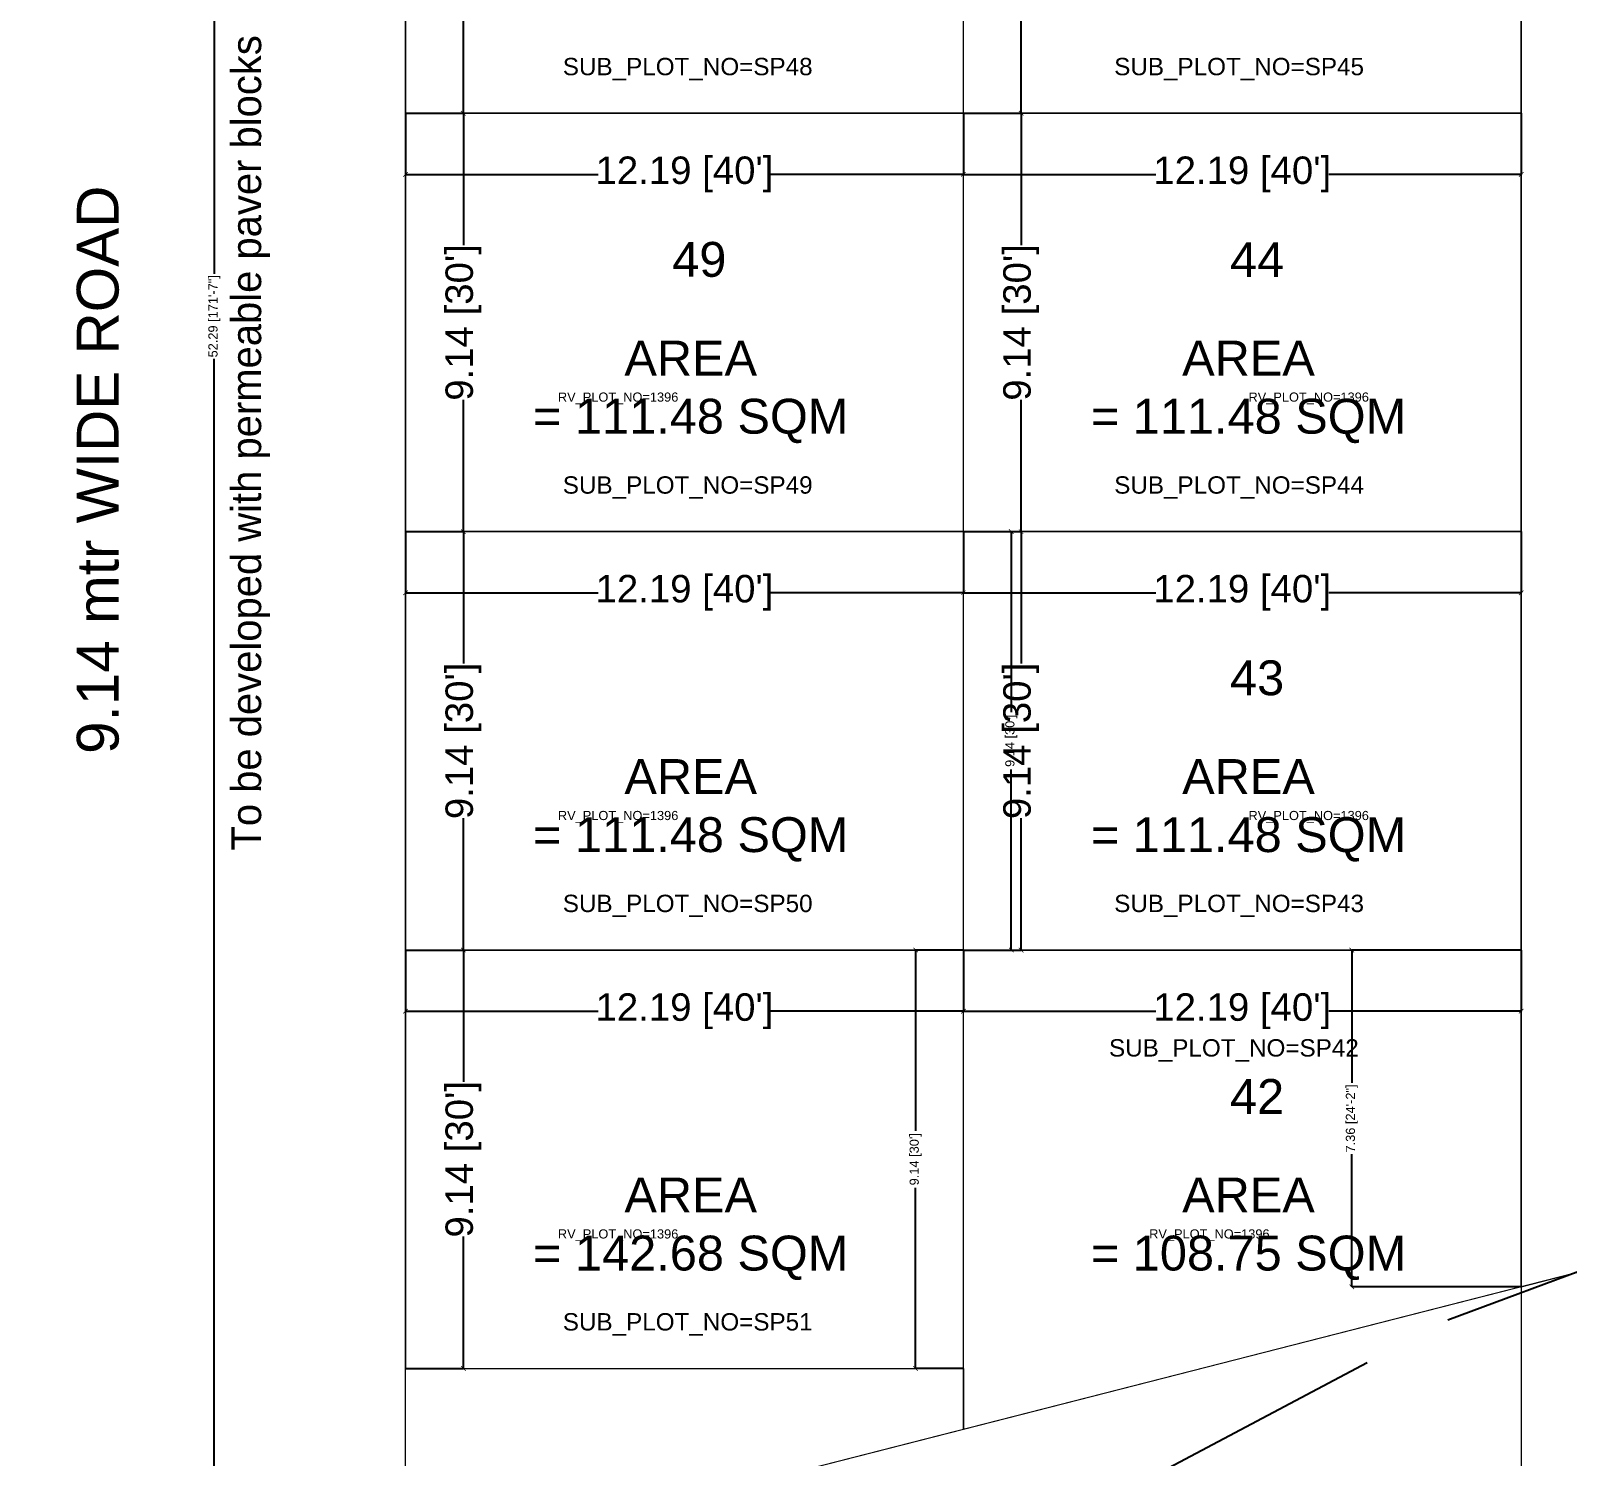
# Model space of a CAD drawing. Header units: metres. Extents: x 205125 to 205418, y -20654 to -20451.
# Drawn here: x 205254.09 to 205287.68, y -20610.32 to -20579.17 of the extents above; entities that cross this region are included whole.
import ezdxf

# ---------------------------------------------------------------- set-up
doc = ezdxf.new("R2010")
doc.units = ezdxf.units.M
doc.header["$MEASUREMENT"] = 0
doc.header["$PDMODE"] = 2
doc.linetypes.add('BORDER2', pattern=[0.875, 0.25, -0.125, 0.25, -0.125, 0, -0.125])
doc.layers.get('0').update_dxf_attribs({"lineweight": 5})
doc.layers.get('Defpoints').update_dxf_attribs({"lineweight": 5})
for name, color, linetype, lineweight in [('A-0-g', 7, 'Continuous', 5), ('INTERNAL_ROADS_RESIDENTIAL', 7, 'Continuous', 5), ('LAND_BOUNDARY', 7, 'Continuous', 5), ('Layer1', 7, 'Continuous', 5), ('SUB_PLOT_42', 7, 'Continuous', 5), ('SUB_PLOT_42_RV_PLOT_1', 7, 'Continuous', 5), ('SUB_PLOT_43', 7, 'Continuous', 5), ('SUB_PLOT_43_RV_PLOT_1', 7, 'Continuous', 5), ('SUB_PLOT_44', 7, 'Continuous', 5), ('SUB_PLOT_44_RV_PLOT_1', 7, 'Continuous', 5), ('SUB_PLOT_45', 7, 'Continuous', 5), ('SUB_PLOT_45_RV_PLOT_1', 7, 'Continuous', 5), ('SUB_PLOT_48', 7, 'Continuous', 5), ('SUB_PLOT_48_RV_PLOT_1', 7, 'Continuous', 5), ('SUB_PLOT_49', 7, 'Continuous', 5), ('SUB_PLOT_49_RV_PLOT_1', 7, 'Continuous', 5), ('SUB_PLOT_50', 7, 'Continuous', 5), ('SUB_PLOT_50_RV_PLOT_1', 7, 'Continuous', 5), ('SUB_PLOT_51', 7, 'Continuous', 5), ('SUB_PLOT_51_RV_PLOT_1', 7, 'Continuous', 5), ('SUB_PLOT_56_RV_PLOT_1', 7, 'Continuous', 5), ('SUB_PLOT_83', 7, 'Continuous', 5), ('SUB_PLOT_83_RV_PLOT_1', 7, 'Continuous', 5), ('SUB_PLOT_85', 7, 'Continuous', 5), ('SUB_PLOT_85_RV_PLOT_1', 7, 'Continuous', 5)]:
    doc.layers.add(name, color=color, linetype=linetype, lineweight=lineweight)
doc.styles.add('Arial', font='swissl.ttf')
doc.dimstyles.new('meter', dxfattribs={"dimtxt": 0.2, "dimasz": 0.1, "dimexe": 0, "dimexo": 0, "dimgap": 0.09, "dimtad": 0, "dimzin": 0, "dimdsep": 46, "dimtxsty": 'Arial', "dimblk": 'ARCHTICK', "dimcen": 7.09, "dimclrd": 23, "dimclre": 23, "dimclrt": 75, "dimadec": 0, "dimazin": 0, "dimtfac": 1, "dimtofl": 0, "dimtmove": 1, "dimatfit": 3, "dimldrblk": 'OPEN90', "dimfxl": 1, "dimtolj": 1, "dimtzin": 0, "dimarcsym": 0})

# ---------------------------------------------------------------- blocks, each defined once
blk = doc.blocks.new('_ArchTick')
at = {"color": 0, "const_width": 0.15}
blk.add_lwpolyline([(-0.5, -0.5), (0.5, 0.5)], dxfattribs=at)
blk = doc.blocks.new('*D36')
at = {"layer": 'Defpoints', "color": 0, "ltscale": 0.5, "transparency": 16777216}
for p in [(205262.288, -20571.824), (205262.288, -20580.968), (205263.55, -20580.968)]:
    blk.add_point(p, dxfattribs=at)
at = {"layer": 'SUB_PLOT_48', "color": 23, "linetype": 'Continuous', "lineweight": -2, "ltscale": 0.5, "transparency": 16777216}
for p, q in [((205262.288, -20571.824), (205263.55, -20571.824)), ((205263.55, -20571.824), (205263.55, -20574.705)), ((205263.55, -20580.968), (205263.55, -20578.087)), ((205262.288, -20580.968), (205263.55, -20580.968))]:
    blk.add_line(p, q, dxfattribs=at)
at = {"layer": 'SUB_PLOT_48', "color": 23, "lineweight": -2, "ltscale": 0.5, "transparency": 16777216, "xscale": 0.1, "yscale": 0.1, "zscale": 0.1}
for p, rotation in [((205263.55, -20571.824), 90), ((205263.55, -20580.968), 270)]:
    blk.add_blockref('_ArchTick', p, dxfattribs=dict(at, rotation=rotation))
at = {"layer": 'SUB_PLOT_48', "color": 75, "ltscale": 0.5, "transparency": 16777216, "insert": (205263.55, -20576.396), "char_height": 0.6, "attachment_point": 5, "rotation": 90, "style": 'Arial'}
blk.add_mtext("\\A1;9.14 [30']", dxfattribs=at)
blk = doc.blocks.new('_Open90')
at = {"layer": 'A-0-g', "color": 0, "lineweight": -2}
for p, q in [((0, 0), (-1, 0)), ((-0.5, 0.5), (0, 0)), ((0, 0), (-0.5, -0.5))]:
    blk.add_line(p, q, dxfattribs=at)
blk = doc.blocks.new('*D38')
at = {"layer": 'Defpoints', "color": 0, "ltscale": 0.5, "transparency": 16777216}
for p in [(205274.48, -20571.824), (205274.48, -20580.968), (205275.742, -20580.968)]:
    blk.add_point(p, dxfattribs=at)
at = {"layer": 'SUB_PLOT_45', "color": 23, "linetype": 'Continuous', "lineweight": -2, "ltscale": 0.5, "transparency": 16777216}
for p, q in [((205274.48, -20571.824), (205275.742, -20571.824)), ((205275.742, -20571.824), (205275.742, -20574.705)), ((205275.742, -20580.968), (205275.742, -20578.087)), ((205274.48, -20580.968), (205275.742, -20580.968))]:
    blk.add_line(p, q, dxfattribs=at)
at = {"layer": 'SUB_PLOT_45', "color": 23, "lineweight": -2, "ltscale": 0.5, "transparency": 16777216, "xscale": 0.1, "yscale": 0.1, "zscale": 0.1}
for p, rotation in [((205275.742, -20571.824), 90), ((205275.742, -20580.968), 270)]:
    blk.add_blockref('_ArchTick', p, dxfattribs=dict(at, rotation=rotation))
at = {"layer": 'SUB_PLOT_45', "color": 75, "ltscale": 0.5, "transparency": 16777216, "insert": (205275.742, -20576.396), "char_height": 0.6, "attachment_point": 5, "rotation": 90, "style": 'Arial'}
blk.add_mtext("\\A1;9.14 [30']", dxfattribs=at)
blk = doc.blocks.new('*D39')
at = {"color": 23, "linetype": 'Continuous', "lineweight": -2, "ltscale": 0.5, "transparency": 16777216}
for p, q in [((205262.288, -20580.968), (205262.288, -20582.305)), ((205274.48, -20580.968), (205274.48, -20582.305)), ((205262.288, -20582.305), (205266.496, -20582.305)), ((205274.48, -20582.305), (205270.273, -20582.305))]:
    blk.add_line(p, q, dxfattribs=at)
at = {"layer": 'Defpoints', "color": 0, "ltscale": 0.5, "transparency": 16777216}
for p in [(205262.288, -20580.968), (205274.48, -20580.968), (205274.48, -20582.305)]:
    blk.add_point(p, dxfattribs=at)
at = {"color": 23, "lineweight": -2, "ltscale": 0.5, "transparency": 16777216, "xscale": 0.1, "yscale": 0.1, "zscale": 0.1, "rotation": 180}
blk.add_blockref('_ArchTick', (205262.288, -20582.305), dxfattribs=at)
at = {"color": 23, "lineweight": -2, "ltscale": 0.5, "transparency": 16777216, "xscale": 0.1, "yscale": 0.1, "zscale": 0.1}
blk.add_blockref('_ArchTick', (205274.48, -20582.305), dxfattribs=at)
at = {"color": 75, "ltscale": 0.5, "transparency": 16777216, "insert": (205268.384, -20582.305), "char_height": 0.6, "attachment_point": 5, "style": 'Arial'}
blk.add_mtext("\\A1;12.19 [40']", dxfattribs=at)
blk = doc.blocks.new('*D40')
at = {"layer": 'Defpoints', "color": 0, "ltscale": 0.5, "transparency": 16777216}
for p in [(205262.288, -20580.968), (205262.288, -20590.112), (205263.55, -20590.112)]:
    blk.add_point(p, dxfattribs=at)
at = {"layer": 'SUB_PLOT_49', "color": 23, "linetype": 'Continuous', "lineweight": -2, "ltscale": 0.5, "transparency": 16777216}
for p, q in [((205262.288, -20580.968), (205263.55, -20580.968)), ((205263.55, -20580.968), (205263.55, -20583.849)), ((205263.55, -20590.112), (205263.55, -20587.231)), ((205262.288, -20590.112), (205263.55, -20590.112))]:
    blk.add_line(p, q, dxfattribs=at)
at = {"layer": 'SUB_PLOT_49', "color": 23, "lineweight": -2, "ltscale": 0.5, "transparency": 16777216, "xscale": 0.1, "yscale": 0.1, "zscale": 0.1}
for p, rotation in [((205263.55, -20580.968), 90), ((205263.55, -20590.112), 270)]:
    blk.add_blockref('_ArchTick', p, dxfattribs=dict(at, rotation=rotation))
at = {"layer": 'SUB_PLOT_49', "color": 75, "ltscale": 0.5, "transparency": 16777216, "insert": (205263.55, -20585.54), "char_height": 0.6, "attachment_point": 5, "rotation": 90, "style": 'Arial'}
blk.add_mtext("\\A1;9.14 [30']", dxfattribs=at)
blk = doc.blocks.new('*D41')
at = {"color": 23, "linetype": 'Continuous', "lineweight": -2, "ltscale": 0.5, "transparency": 16777216}
for p, q in [((205274.48, -20580.968), (205274.48, -20582.305)), ((205286.672, -20580.968), (205286.672, -20582.305)), ((205274.48, -20582.305), (205278.688, -20582.305)), ((205286.672, -20582.305), (205282.465, -20582.305))]:
    blk.add_line(p, q, dxfattribs=at)
at = {"layer": 'Defpoints', "color": 0, "ltscale": 0.5, "transparency": 16777216}
for p in [(205274.48, -20580.968), (205286.672, -20580.968), (205286.672, -20582.305)]:
    blk.add_point(p, dxfattribs=at)
at = {"color": 23, "lineweight": -2, "ltscale": 0.5, "transparency": 16777216, "xscale": 0.1, "yscale": 0.1, "zscale": 0.1, "rotation": 180}
blk.add_blockref('_ArchTick', (205274.48, -20582.305), dxfattribs=at)
at = {"color": 23, "lineweight": -2, "ltscale": 0.5, "transparency": 16777216, "xscale": 0.1, "yscale": 0.1, "zscale": 0.1}
blk.add_blockref('_ArchTick', (205286.672, -20582.305), dxfattribs=at)
at = {"color": 75, "ltscale": 0.5, "transparency": 16777216, "insert": (205280.576, -20582.305), "char_height": 0.6, "attachment_point": 5, "style": 'Arial'}
blk.add_mtext("\\A1;12.19 [40']", dxfattribs=at)
blk = doc.blocks.new('*D42')
at = {"layer": 'Defpoints', "color": 0, "ltscale": 0.5, "transparency": 16777216}
for p in [(205274.48, -20580.968), (205274.48, -20590.112), (205275.742, -20590.112)]:
    blk.add_point(p, dxfattribs=at)
at = {"layer": 'SUB_PLOT_44', "color": 23, "linetype": 'Continuous', "lineweight": -2, "ltscale": 0.5, "transparency": 16777216}
for p, q in [((205274.48, -20580.968), (205275.742, -20580.968)), ((205275.742, -20580.968), (205275.742, -20583.849)), ((205275.742, -20590.112), (205275.742, -20587.231)), ((205274.48, -20590.112), (205275.742, -20590.112))]:
    blk.add_line(p, q, dxfattribs=at)
at = {"layer": 'SUB_PLOT_44', "color": 23, "lineweight": -2, "ltscale": 0.5, "transparency": 16777216, "xscale": 0.1, "yscale": 0.1, "zscale": 0.1}
for p, rotation in [((205275.742, -20580.968), 90), ((205275.742, -20590.112), 270)]:
    blk.add_blockref('_ArchTick', p, dxfattribs=dict(at, rotation=rotation))
at = {"layer": 'SUB_PLOT_44', "color": 75, "ltscale": 0.5, "transparency": 16777216, "insert": (205275.742, -20585.54), "char_height": 0.6, "attachment_point": 5, "rotation": 90, "style": 'Arial'}
blk.add_mtext("\\A1;9.14 [30']", dxfattribs=at)
blk = doc.blocks.new('*D43')
at = {"color": 23, "linetype": 'Continuous', "lineweight": -2, "ltscale": 0.5, "transparency": 16777216}
for p, q in [((205262.288, -20590.112), (205262.288, -20591.449)), ((205274.48, -20590.112), (205274.48, -20591.449)), ((205262.288, -20591.449), (205266.496, -20591.449)), ((205274.48, -20591.449), (205270.273, -20591.449))]:
    blk.add_line(p, q, dxfattribs=at)
at = {"layer": 'Defpoints', "color": 0, "ltscale": 0.5, "transparency": 16777216}
for p in [(205262.288, -20590.112), (205274.48, -20590.112), (205274.48, -20591.449)]:
    blk.add_point(p, dxfattribs=at)
at = {"color": 23, "lineweight": -2, "ltscale": 0.5, "transparency": 16777216, "xscale": 0.1, "yscale": 0.1, "zscale": 0.1, "rotation": 180}
blk.add_blockref('_ArchTick', (205262.288, -20591.449), dxfattribs=at)
at = {"color": 23, "lineweight": -2, "ltscale": 0.5, "transparency": 16777216, "xscale": 0.1, "yscale": 0.1, "zscale": 0.1}
blk.add_blockref('_ArchTick', (205274.48, -20591.449), dxfattribs=at)
at = {"color": 75, "ltscale": 0.5, "transparency": 16777216, "insert": (205268.384, -20591.449), "char_height": 0.6, "attachment_point": 5, "style": 'Arial'}
blk.add_mtext("\\A1;12.19 [40']", dxfattribs=at)
blk = doc.blocks.new('*D44')
at = {"layer": 'Defpoints', "color": 0, "ltscale": 0.5, "transparency": 16777216}
for p in [(205262.288, -20590.112), (205262.288, -20599.256), (205263.55, -20599.256)]:
    blk.add_point(p, dxfattribs=at)
at = {"layer": 'SUB_PLOT_50', "color": 23, "linetype": 'Continuous', "lineweight": -2, "ltscale": 0.5, "transparency": 16777216}
for p, q in [((205262.288, -20590.112), (205263.55, -20590.112)), ((205263.55, -20590.112), (205263.55, -20592.993)), ((205263.55, -20599.256), (205263.55, -20596.375)), ((205262.288, -20599.256), (205263.55, -20599.256))]:
    blk.add_line(p, q, dxfattribs=at)
at = {"layer": 'SUB_PLOT_50', "color": 23, "lineweight": -2, "ltscale": 0.5, "transparency": 16777216, "xscale": 0.1, "yscale": 0.1, "zscale": 0.1}
for p, rotation in [((205263.55, -20590.112), 90), ((205263.55, -20599.256), 270)]:
    blk.add_blockref('_ArchTick', p, dxfattribs=dict(at, rotation=rotation))
at = {"layer": 'SUB_PLOT_50', "color": 75, "ltscale": 0.5, "transparency": 16777216, "insert": (205263.55, -20594.684), "char_height": 0.6, "attachment_point": 5, "rotation": 90, "style": 'Arial'}
blk.add_mtext("\\A1;9.14 [30']", dxfattribs=at)
blk = doc.blocks.new('*D45')
at = {"color": 23, "linetype": 'Continuous', "lineweight": -2, "ltscale": 0.5, "transparency": 16777216}
for p, q in [((205274.48, -20590.112), (205274.48, -20591.449)), ((205286.672, -20590.112), (205286.672, -20591.449)), ((205274.48, -20591.449), (205278.688, -20591.449)), ((205286.672, -20591.449), (205282.465, -20591.449))]:
    blk.add_line(p, q, dxfattribs=at)
at = {"layer": 'Defpoints', "color": 0, "ltscale": 0.5, "transparency": 16777216}
for p in [(205274.48, -20590.112), (205286.672, -20590.112), (205286.672, -20591.449)]:
    blk.add_point(p, dxfattribs=at)
at = {"color": 23, "lineweight": -2, "ltscale": 0.5, "transparency": 16777216, "xscale": 0.1, "yscale": 0.1, "zscale": 0.1, "rotation": 180}
blk.add_blockref('_ArchTick', (205274.48, -20591.449), dxfattribs=at)
at = {"color": 23, "lineweight": -2, "ltscale": 0.5, "transparency": 16777216, "xscale": 0.1, "yscale": 0.1, "zscale": 0.1}
blk.add_blockref('_ArchTick', (205286.672, -20591.449), dxfattribs=at)
at = {"color": 75, "ltscale": 0.5, "transparency": 16777216, "insert": (205280.576, -20591.449), "char_height": 0.6, "attachment_point": 5, "style": 'Arial'}
blk.add_mtext("\\A1;12.19 [40']", dxfattribs=at)
blk = doc.blocks.new('*D46')
at = {"layer": 'Defpoints', "color": 0, "ltscale": 0.5, "transparency": 16777216}
for p in [(205274.48, -20590.112), (205274.48, -20599.256), (205275.742, -20599.256)]:
    blk.add_point(p, dxfattribs=at)
at = {"layer": 'SUB_PLOT_43', "color": 23, "linetype": 'Continuous', "lineweight": -2, "ltscale": 0.5, "transparency": 16777216}
for p, q in [((205274.48, -20590.112), (205275.742, -20590.112)), ((205275.742, -20590.112), (205275.742, -20592.993)), ((205275.742, -20599.256), (205275.742, -20596.375)), ((205274.48, -20599.256), (205275.742, -20599.256))]:
    blk.add_line(p, q, dxfattribs=at)
at = {"layer": 'SUB_PLOT_43', "color": 23, "lineweight": -2, "ltscale": 0.5, "transparency": 16777216, "xscale": 0.1, "yscale": 0.1, "zscale": 0.1}
for p, rotation in [((205275.742, -20590.112), 90), ((205275.742, -20599.256), 270)]:
    blk.add_blockref('_ArchTick', p, dxfattribs=dict(at, rotation=rotation))
at = {"layer": 'SUB_PLOT_43', "color": 75, "ltscale": 0.5, "transparency": 16777216, "insert": (205275.742, -20594.684), "char_height": 0.6, "attachment_point": 5, "rotation": 90, "style": 'Arial'}
blk.add_mtext("\\A1;9.14 [30']", dxfattribs=at)
blk = doc.blocks.new('*D47')
at = {"color": 23, "linetype": 'Continuous', "lineweight": -2, "ltscale": 0.5, "transparency": 16777216}
for p, q in [((205262.288, -20599.256), (205262.288, -20600.593)), ((205274.48, -20599.256), (205274.48, -20600.593)), ((205262.288, -20600.593), (205266.496, -20600.593)), ((205274.48, -20600.593), (205270.273, -20600.593))]:
    blk.add_line(p, q, dxfattribs=at)
at = {"layer": 'Defpoints', "color": 0, "ltscale": 0.5, "transparency": 16777216}
for p in [(205262.288, -20599.256), (205274.48, -20599.256), (205274.48, -20600.593)]:
    blk.add_point(p, dxfattribs=at)
at = {"color": 23, "lineweight": -2, "ltscale": 0.5, "transparency": 16777216, "xscale": 0.1, "yscale": 0.1, "zscale": 0.1, "rotation": 180}
blk.add_blockref('_ArchTick', (205262.288, -20600.593), dxfattribs=at)
at = {"color": 23, "lineweight": -2, "ltscale": 0.5, "transparency": 16777216, "xscale": 0.1, "yscale": 0.1, "zscale": 0.1}
blk.add_blockref('_ArchTick', (205274.48, -20600.593), dxfattribs=at)
at = {"color": 75, "ltscale": 0.5, "transparency": 16777216, "insert": (205268.384, -20600.593), "char_height": 0.6, "attachment_point": 5, "style": 'Arial'}
blk.add_mtext("\\A1;12.19 [40']", dxfattribs=at)
blk = doc.blocks.new('*D48')
at = {"layer": 'Defpoints', "color": 0, "ltscale": 0.5, "transparency": 16777216}
for p in [(205262.288, -20599.256), (205262.288, -20608.4), (205263.55, -20608.4)]:
    blk.add_point(p, dxfattribs=at)
at = {"layer": 'SUB_PLOT_51', "color": 23, "linetype": 'Continuous', "lineweight": -2, "ltscale": 0.5, "transparency": 16777216}
for p, q in [((205262.288, -20599.256), (205263.55, -20599.256)), ((205263.55, -20599.256), (205263.55, -20602.137)), ((205263.55, -20608.4), (205263.55, -20605.519)), ((205262.288, -20608.4), (205263.55, -20608.4))]:
    blk.add_line(p, q, dxfattribs=at)
at = {"layer": 'SUB_PLOT_51', "color": 23, "lineweight": -2, "ltscale": 0.5, "transparency": 16777216, "xscale": 0.1, "yscale": 0.1, "zscale": 0.1}
for p, rotation in [((205263.55, -20599.256), 90), ((205263.55, -20608.4), 270)]:
    blk.add_blockref('_ArchTick', p, dxfattribs=dict(at, rotation=rotation))
at = {"layer": 'SUB_PLOT_51', "color": 75, "ltscale": 0.5, "transparency": 16777216, "insert": (205263.55, -20603.828), "char_height": 0.6, "attachment_point": 5, "rotation": 90, "style": 'Arial'}
blk.add_mtext("\\A1;9.14 [30']", dxfattribs=at)
blk = doc.blocks.new('*D49')
at = {"layer": 'Defpoints', "color": 0, "ltscale": 0.5, "transparency": 16777216}
for p in [(205274.48, -20599.256), (205286.672, -20599.256), (205286.672, -20600.593)]:
    blk.add_point(p, dxfattribs=at)
at = {"layer": 'SUB_PLOT_42', "color": 23, "linetype": 'Continuous', "lineweight": -2, "ltscale": 0.5, "transparency": 16777216}
for p, q in [((205274.48, -20599.256), (205274.48, -20600.593)), ((205286.672, -20599.256), (205286.672, -20600.593)), ((205274.48, -20600.593), (205278.688, -20600.593)), ((205286.672, -20600.593), (205282.465, -20600.593))]:
    blk.add_line(p, q, dxfattribs=at)
at = {"layer": 'SUB_PLOT_42', "color": 23, "lineweight": -2, "ltscale": 0.5, "transparency": 16777216, "xscale": 0.1, "yscale": 0.1, "zscale": 0.1, "rotation": 180}
blk.add_blockref('_ArchTick', (205274.48, -20600.593), dxfattribs=at)
at = {"layer": 'SUB_PLOT_42', "color": 23, "lineweight": -2, "ltscale": 0.5, "transparency": 16777216, "xscale": 0.1, "yscale": 0.1, "zscale": 0.1}
blk.add_blockref('_ArchTick', (205286.672, -20600.593), dxfattribs=at)
at = {"layer": 'SUB_PLOT_42', "color": 75, "ltscale": 0.5, "transparency": 16777216, "insert": (205280.576, -20600.593), "char_height": 0.6, "attachment_point": 5, "style": 'Arial'}
blk.add_mtext("\\A1;12.19 [40']", dxfattribs=at)
blk = doc.blocks.new('sdfd')
at = {"color": 241, "linetype": 'BORDER2', "lineweight": 25, "ltscale": 2}
blk.add_lwpolyline([(205533.5519, -20578.0907), (205533.4865, -20576.0388), (205533.4997, -20574.7377), (205533.884, -20574.0395), (205534.0532, -20572.8127), (205534.1847, -20571.2407), (205533.1151, -20570.8118), (205532.4889, -20571.881), (205531.8666, -20573.4418), (205531.6397, -20575.284), (205531.9311, -20575.294), (205531.7499, -20576.0656), (205531.0699, -20575.9175), (205529.9429, -20575.7597), (205528.9194, -20575.9871), (205528.1759, -20576.3419), (205527.717, -20576.8206), (205527.1301, -20577.8469), (205526.8183, -20580.6685), (205527.6466, -20581.7801), (205527.8343, -20582.1166)], dxfattribs=at)
blk = doc.blocks.new('*D179')
at = {"layer": 'Defpoints', "color": 0, "ltscale": 0.5, "transparency": 16777216}
for p in [(205274.48, -20590.112), (205275.526, -20590.112), (205274.48, -20599.256)]:
    blk.add_point(p, dxfattribs=at)
at = {"layer": 'SUB_PLOT_56_RV_PLOT_1', "color": 23, "lineweight": -2, "ltscale": 0.5, "transparency": 16777216}
for p, q in [((205274.48, -20590.112), (205275.526, -20590.112)), ((205275.526, -20590.112), (205275.526, -20594.06)), ((205275.526, -20599.256), (205275.526, -20595.308)), ((205274.48, -20599.256), (205275.526, -20599.256))]:
    blk.add_line(p, q, dxfattribs=at)
at = {"layer": 'SUB_PLOT_56_RV_PLOT_1', "color": 23, "lineweight": -2, "ltscale": 0.5, "transparency": 16777216, "xscale": 0.1, "yscale": 0.1, "zscale": 0.1}
for p, rotation in [((205275.526, -20590.112), 90), ((205275.526, -20599.256), 270)]:
    blk.add_blockref('_ArchTick', p, dxfattribs=dict(at, rotation=rotation))
at = {"layer": 'SUB_PLOT_56_RV_PLOT_1', "color": 75, "ltscale": 0.5, "transparency": 16777216, "insert": (205275.526, -20594.684), "char_height": 0.2, "attachment_point": 5, "rotation": 90, "style": 'Arial'}
blk.add_mtext("\\A1;9.14 [30']", dxfattribs=at)
blk = doc.blocks.new('*D184')
at = {"layer": 'Defpoints', "color": 0, "ltscale": 0.5, "transparency": 16777216}
for p in [(205273.435, -20599.256), (205274.48, -20599.256), (205274.48, -20608.4)]:
    blk.add_point(p, dxfattribs=at)
at = {"layer": 'SUB_PLOT_51_RV_PLOT_1', "color": 23, "lineweight": -2, "ltscale": 0.5, "transparency": 16777216}
for p, q in [((205274.48, -20599.256), (205273.435, -20599.256)), ((205273.435, -20599.256), (205273.435, -20603.204)), ((205273.435, -20608.4), (205273.435, -20604.452)), ((205274.48, -20608.4), (205273.435, -20608.4))]:
    blk.add_line(p, q, dxfattribs=at)
at = {"layer": 'SUB_PLOT_51_RV_PLOT_1', "color": 23, "lineweight": -2, "ltscale": 0.5, "transparency": 16777216, "xscale": 0.1, "yscale": 0.1, "zscale": 0.1}
for p, rotation in [((205273.435, -20599.256), 90), ((205273.435, -20608.4), 270)]:
    blk.add_blockref('_ArchTick', p, dxfattribs=dict(at, rotation=rotation))
at = {"layer": 'SUB_PLOT_51_RV_PLOT_1', "color": 75, "ltscale": 0.5, "transparency": 16777216, "insert": (205273.435, -20603.828), "char_height": 0.2, "attachment_point": 5, "rotation": 90, "style": 'Arial'}
blk.add_mtext("\\A1;9.14 [30']", dxfattribs=at)
blk = doc.blocks.new('*D186')
at = {"layer": 'Defpoints', "color": 0, "ltscale": 0.5, "transparency": 16777216}
for p in [(205282.97, -20599.256), (205286.672, -20599.256), (205286.672, -20606.618)]:
    blk.add_point(p, dxfattribs=at)
at = {"layer": 'SUB_PLOT_42_RV_PLOT_1', "color": 23, "lineweight": -2, "ltscale": 0.5, "transparency": 16777216}
for p, q in [((205286.672, -20599.256), (205282.97, -20599.256)), ((205282.97, -20599.256), (205282.97, -20602.16)), ((205282.97, -20606.618), (205282.97, -20603.714)), ((205286.672, -20606.618), (205282.97, -20606.618))]:
    blk.add_line(p, q, dxfattribs=at)
at = {"layer": 'SUB_PLOT_42_RV_PLOT_1', "color": 23, "lineweight": -2, "ltscale": 0.5, "transparency": 16777216, "xscale": 0.1, "yscale": 0.1, "zscale": 0.1}
for p, rotation in [((205282.97, -20599.256), 90), ((205282.97, -20606.618), 270)]:
    blk.add_blockref('_ArchTick', p, dxfattribs=dict(at, rotation=rotation))
at = {"layer": 'SUB_PLOT_42_RV_PLOT_1', "color": 75, "ltscale": 0.5, "transparency": 16777216, "insert": (205282.97, -20602.937), "char_height": 0.2, "attachment_point": 5, "rotation": 90, "style": 'Arial'}
blk.add_mtext('\\A1;7.36 [24\'-2"]', dxfattribs=at)
blk = doc.blocks.new('*D231')
at = {"layer": 'Defpoints', "color": 0, "ltscale": 0.5, "transparency": 16777216}
for p in [(205257.871, -20559.262), (205258.107, -20611.55), (205258.107, -20611.55)]:
    blk.add_point(p, dxfattribs=at)
at = {"layer": 'INTERNAL_ROADS_RESIDENTIAL', "color": 23, "lineweight": -2, "ltscale": 0.5, "transparency": 16777216}
for p, q in [((205257.871, -20559.262), (205258.107, -20559.262)), ((205258.107, -20559.262), (205258.107, -20584.478)), ((205258.107, -20611.55), (205258.107, -20586.334))]:
    blk.add_line(p, q, dxfattribs=at)
at = {"layer": 'INTERNAL_ROADS_RESIDENTIAL', "color": 23, "lineweight": -2, "ltscale": 0.5, "transparency": 16777216, "xscale": 0.1, "yscale": 0.1, "zscale": 0.1}
for p, rotation in [((205258.107, -20559.262), 90), ((205258.107, -20611.55), 270)]:
    blk.add_blockref('_ArchTick', p, dxfattribs=dict(at, rotation=rotation))
at = {"layer": 'INTERNAL_ROADS_RESIDENTIAL', "color": 75, "ltscale": 0.5, "transparency": 16777216, "insert": (205258.107, -20585.406), "char_height": 0.2, "attachment_point": 5, "rotation": 90, "style": 'Arial'}
blk.add_mtext('\\A1;52.29 [171\'-7"]', dxfattribs=at)

msp = doc.modelspace()

# ---------------------------------------------------------------- linework, layer by layer
for p, q in [((205262.288, -20611.466), (205262.288, -20562.68)), ((205274.48, -20609.735), (205274.48, -20562.68)), ((205286.672, -20606.616), (205286.672, -20562.68)), ((205274.48, -20580.968), (205262.288, -20580.968)), ((205286.672, -20580.968), (205274.48, -20580.968)), ((205274.48, -20590.112), (205262.288, -20590.112)), ((205286.672, -20590.112), (205274.48, -20590.112)), ((205274.48, -20599.256), (205262.288, -20599.256)), ((205286.672, -20599.256), (205274.48, -20599.256)), ((205286.672, -20606.618), (205286.672, -20611.068))]:
    msp.add_line(p, q)
at = {"layer": 'LAND_BOUNDARY', "color": 7, "ltscale": 2}
msp.add_lwpolyline([(205292.976, -20605.004), (205268.179, -20611.347), (205249.606, -20611.722), (205234.085, -20606.335), (205220.372, -20597.506), (205207.617, -20587.539), (205204.146, -20575.996), (205204.429, -20562), (205207.942, -20544.745), (205211.602, -20535.243), (205205.477, -20532.577), (205200.761, -20530.868), (205200.054, -20535.092), (205190.702, -20532.456)], dxfattribs=at)
at = {"layer": 'SUB_PLOT_42', "color": 6, "ltscale": 0.5}
msp.add_lwpolyline([(205286.672, -20606.618), (205286.672, -20606.616), (205274.48, -20609.735), (205274.48, -20599.256), (205286.672, -20599.256), (205286.672, -20606.616)], close=True, dxfattribs=at)
at = {"layer": 'SUB_PLOT_42_RV_PLOT_1', "color": 1, "ltscale": 0.5}
msp.add_lwpolyline([(205286.672, -20606.618), (205286.672, -20606.616), (205274.48, -20609.735), (205274.48, -20599.256), (205286.672, -20599.256), (205286.672, -20606.616)], close=True, dxfattribs=at)
at = {"layer": 'SUB_PLOT_43', "color": 6, "ltscale": 0.5}
msp.add_lwpolyline([(205286.672, -20599.256), (205274.48, -20599.256), (205274.48, -20590.112), (205286.672, -20590.112)], close=True, dxfattribs=at)
at = {"layer": 'SUB_PLOT_43_RV_PLOT_1', "color": 1, "ltscale": 0.5}
msp.add_lwpolyline([(205286.672, -20599.256), (205274.48, -20599.256), (205274.48, -20590.112), (205286.672, -20590.112)], close=True, dxfattribs=at)
at = {"layer": 'SUB_PLOT_44', "color": 6, "ltscale": 0.5}
msp.add_lwpolyline([(205286.672, -20590.112), (205274.48, -20590.112), (205274.48, -20580.968), (205286.672, -20580.968)], close=True, dxfattribs=at)
at = {"layer": 'SUB_PLOT_44_RV_PLOT_1', "color": 1, "ltscale": 0.5}
msp.add_lwpolyline([(205286.672, -20590.112), (205274.48, -20590.112), (205274.48, -20580.968), (205286.672, -20580.968)], close=True, dxfattribs=at)
at = {"layer": 'SUB_PLOT_45', "color": 6, "ltscale": 0.5}
msp.add_lwpolyline([(205286.672, -20580.968), (205274.48, -20580.968), (205274.48, -20571.824), (205286.672, -20571.824)], close=True, dxfattribs=at)
at = {"layer": 'SUB_PLOT_45_RV_PLOT_1', "color": 1, "ltscale": 0.5}
msp.add_lwpolyline([(205286.672, -20580.968), (205274.48, -20580.968), (205274.48, -20571.824), (205286.672, -20571.824)], close=True, dxfattribs=at)
at = {"layer": 'SUB_PLOT_48', "color": 6, "ltscale": 0.5}
msp.add_lwpolyline([(205262.288, -20580.968), (205274.48, -20580.968), (205274.48, -20571.824), (205262.288, -20571.824)], close=True, dxfattribs=at)
at = {"layer": 'SUB_PLOT_48_RV_PLOT_1', "color": 1, "ltscale": 0.5}
msp.add_lwpolyline([(205262.288, -20580.968), (205274.48, -20580.968), (205274.48, -20571.824), (205262.288, -20571.824)], close=True, dxfattribs=at)
at = {"layer": 'SUB_PLOT_49', "color": 6, "ltscale": 0.5}
msp.add_lwpolyline([(205262.288, -20590.112), (205274.48, -20590.112), (205274.48, -20580.968), (205262.288, -20580.968)], close=True, dxfattribs=at)
at = {"layer": 'SUB_PLOT_49_RV_PLOT_1', "color": 1, "ltscale": 0.5}
msp.add_lwpolyline([(205262.288, -20590.112), (205274.48, -20590.112), (205274.48, -20580.968), (205262.288, -20580.968)], close=True, dxfattribs=at)
at = {"layer": 'SUB_PLOT_50', "color": 6, "ltscale": 0.5}
msp.add_lwpolyline([(205262.288, -20599.256), (205274.48, -20599.256), (205274.48, -20590.112), (205262.288, -20590.112)], close=True, dxfattribs=at)
at = {"layer": 'SUB_PLOT_50_RV_PLOT_1', "color": 1, "ltscale": 0.5}
msp.add_lwpolyline([(205262.288, -20599.256), (205274.48, -20599.256), (205274.48, -20590.112), (205262.288, -20590.112)], close=True, dxfattribs=at)
at = {"layer": 'SUB_PLOT_51', "color": 6, "ltscale": 0.5}
msp.add_lwpolyline([(205262.288, -20608.4), (205274.48, -20608.4), (205274.48, -20599.256), (205262.288, -20599.256)], close=True, dxfattribs=at)
at = {"layer": 'SUB_PLOT_51_RV_PLOT_1', "color": 1, "ltscale": 0.5}
msp.add_lwpolyline([(205262.288, -20608.4), (205274.48, -20608.4), (205274.48, -20599.256), (205262.288, -20599.256)], close=True, dxfattribs=at)
at = {"layer": 'SUB_PLOT_83', "color": 1, "ltscale": 0.5}
msp.add_lwpolyline([(205286.672, -20562.68), (205286.672, -20606.616), (205287.521, -20606.399), (205288.199, -20606.226), (205288.996, -20606.022), (205289.886, -20605.794), (205290.525, -20605.631), (205290.919, -20605.53), (205291.83, -20605.297), (205292.491, -20605.128), (205292.976, -20605.004), (205293.825, -20604.663), (205295.372, -20604.041), (205295.828, -20603.858), (205295.816, -20562.68)], close=True, dxfattribs=at)
at = {"layer": 'SUB_PLOT_83_RV_PLOT_1', "color": 1, "ltscale": 0.5}
msp.add_lwpolyline([(205286.672, -20562.68), (205286.672, -20606.616), (205287.521, -20606.399), (205288.199, -20606.226), (205288.996, -20606.022), (205289.886, -20605.794), (205290.525, -20605.631), (205290.919, -20605.53), (205291.83, -20605.297), (205292.491, -20605.128), (205292.976, -20605.004), (205293.825, -20604.663), (205295.372, -20604.041), (205295.828, -20603.858), (205295.816, -20562.68)], close=True, dxfattribs=at)
at = {"layer": 'SUB_PLOT_85', "color": 1, "ltscale": 0.5}
msp.add_lwpolyline([(205262.288, -20562.68), (205262.288, -20608.4), (205274.48, -20608.4), (205274.48, -20609.735), (205268.179, -20611.347), (205266.794, -20611.375), (205264.875, -20611.414), (205263.171, -20611.448), (205261.57, -20611.48), (205258.892, -20611.534), (205257.119, -20611.57), (205253.144, -20611.651), (205253.144, -20562.68)], close=True, dxfattribs=at)
at = {"layer": 'SUB_PLOT_85_RV_PLOT_1', "color": 1, "ltscale": 0.5}
msp.add_lwpolyline([(205262.288, -20562.68), (205262.288, -20608.4), (205274.48, -20608.4), (205274.48, -20609.735), (205268.179, -20611.347), (205266.794, -20611.375), (205264.875, -20611.414), (205263.171, -20611.448), (205261.57, -20611.48), (205258.892, -20611.534), (205257.119, -20611.57), (205253.144, -20611.651), (205253.144, -20562.68)], close=True, dxfattribs=at)

# ---------------------------------------------------------------- block references
at = {"layer": 'Layer1', "color": 3, "xscale": 14.63079577654657, "yscale": 14.63079577654657, "zscale": 14.63079577654657, "rotation": 81.22160212606701}
msp.add_blockref('sdfd', (-551228.378, -2946459.856), dxfattribs=at)

# ---------------------------------------------------------------- texts
at = {"linetype": 'ByBlock', "char_height": 0.9144, "width": 23.28997, "attachment_point": 5, "rotation": 90, "style": 'Arial'}
for s, insert in [('\\P{\\fCentury Gothic|b0|i0|c0|p34;\\H0.71431x;To be developed with permeable paver blocks}', (205258.14, -20588.173)), ('9.14 mtr WIDE ROAD', (205255.564, -20588.761))]:
    msp.add_mtext(s, dxfattribs=dict(at, insert=insert))
at = {"linetype": 'ByBlock', "char_height": 0.762, "attachment_point": 5, "style": 'Arial'}
for s, insert, width in [('49', (205268.708, -20584.168), 2.07962), ('44', (205280.9, -20584.168), 2.07962), ('AREA \\P= 111.48 SQM ', (205268.52, -20587.06), 8.97258), ('AREA \\P= 111.48 SQM ', (205280.712, -20587.06), 8.97258), ('43', (205280.9, -20593.312), 2.07962), ('AREA \\P= 111.48 SQM ', (205268.52, -20596.204), 8.97258), ('AREA \\P= 111.48 SQM ', (205280.712, -20596.204), 8.97258), ('42', (205280.9, -20602.456), 2.07962), ('AREA \\P= 142.68 SQM ', (205268.52, -20605.348), 8.97258), ('AREA \\P= 108.75 SQM ', (205280.712, -20605.348), 8.97258)]:
    msp.add_mtext(s, dxfattribs=dict(at, insert=insert, width=width))
at = {"layer": 'SUB_PLOT_42', "color": 6, "ltscale": 0.5, "insert": (205283.123, -20601.693), "char_height": 0.3791, "attachment_point": 9, "style": 'Arial'}
msp.add_mtext_dynamic_manual_height_columns('SUB_PLOT_NO=SP42', width=5.65873, gutter_width=1, heights=[0], dxfattribs=at)
at = {"layer": 'SUB_PLOT_42_RV_PLOT_1', "color": 1, "ltscale": 0.5, "insert": (205278.541, -20605.36), "char_height": 0.2, "attachment_point": 1, "style": 'Arial'}
msp.add_mtext_dynamic_manual_height_columns('RV_PLOT_NO=1396', width=5.65873, gutter_width=1, heights=[0], dxfattribs=at)
at = {"layer": 'SUB_PLOT_43', "color": 6, "ltscale": 0.5, "insert": (205277.777, -20598.536), "char_height": 0.3791, "attachment_point": 7, "style": 'Arial'}
msp.add_mtext_dynamic_manual_height_columns('SUB_PLOT_NO=SP43', width=5.65873, gutter_width=1, heights=[0], dxfattribs=at)
at = {"layer": 'SUB_PLOT_43_RV_PLOT_1', "color": 1, "ltscale": 0.5, "insert": (205283.344, -20596.216), "char_height": 0.2, "attachment_point": 3, "style": 'Arial'}
msp.add_mtext_dynamic_manual_height_columns('RV_PLOT_NO=1396', width=5.65873, gutter_width=1, heights=[0], dxfattribs=at)
at = {"layer": 'SUB_PLOT_44', "color": 6, "ltscale": 0.5, "insert": (205277.777, -20589.392), "char_height": 0.3791, "attachment_point": 7, "style": 'Arial'}
msp.add_mtext_dynamic_manual_height_columns('SUB_PLOT_NO=SP44', width=5.65873, gutter_width=1, heights=[0], dxfattribs=at)
at = {"layer": 'SUB_PLOT_44_RV_PLOT_1', "color": 1, "ltscale": 0.5, "insert": (205283.344, -20587.072), "char_height": 0.2, "attachment_point": 3, "style": 'Arial'}
msp.add_mtext_dynamic_manual_height_columns('RV_PLOT_NO=1396', width=5.65873, gutter_width=1, heights=[0], dxfattribs=at)
at = {"layer": 'SUB_PLOT_45', "color": 6, "ltscale": 0.5, "insert": (205277.777, -20580.248), "char_height": 0.3791, "attachment_point": 7, "style": 'Arial'}
msp.add_mtext_dynamic_manual_height_columns('SUB_PLOT_NO=SP45', width=5.65873, gutter_width=1, heights=[0], dxfattribs=at)
at = {"layer": 'SUB_PLOT_48', "color": 6, "ltscale": 0.5, "insert": (205271.184, -20580.248), "char_height": 0.3791, "attachment_point": 9, "style": 'Arial'}
msp.add_mtext_dynamic_manual_height_columns('SUB_PLOT_NO=SP48', width=5.65873, gutter_width=1, heights=[0], dxfattribs=at)
at = {"layer": 'SUB_PLOT_49', "color": 6, "ltscale": 0.5, "insert": (205271.184, -20589.392), "char_height": 0.3791, "attachment_point": 9, "style": 'Arial'}
msp.add_mtext_dynamic_manual_height_columns('SUB_PLOT_NO=SP49', width=5.65873, gutter_width=1, heights=[0], dxfattribs=at)
at = {"layer": 'SUB_PLOT_49_RV_PLOT_1', "color": 1, "ltscale": 0.5, "insert": (205265.617, -20587.072), "char_height": 0.2, "attachment_point": 1, "style": 'Arial'}
msp.add_mtext_dynamic_manual_height_columns('RV_PLOT_NO=1396', width=5.65873, gutter_width=1, heights=[0], dxfattribs=at)
at = {"layer": 'SUB_PLOT_50', "color": 6, "ltscale": 0.5, "insert": (205271.184, -20598.536), "char_height": 0.3791, "attachment_point": 9, "style": 'Arial'}
msp.add_mtext_dynamic_manual_height_columns('SUB_PLOT_NO=SP50', width=5.65873, gutter_width=1, heights=[0], dxfattribs=at)
at = {"layer": 'SUB_PLOT_50_RV_PLOT_1', "color": 1, "ltscale": 0.5, "insert": (205265.617, -20596.216), "char_height": 0.2, "attachment_point": 1, "style": 'Arial'}
msp.add_mtext_dynamic_manual_height_columns('RV_PLOT_NO=1396', width=5.65873, gutter_width=1, heights=[0], dxfattribs=at)
at = {"layer": 'SUB_PLOT_51', "color": 6, "ltscale": 0.5, "insert": (205271.184, -20607.68), "char_height": 0.3791, "attachment_point": 9, "style": 'Arial'}
msp.add_mtext_dynamic_manual_height_columns('SUB_PLOT_NO=SP51', width=5.65873, gutter_width=1, heights=[0], dxfattribs=at)
at = {"layer": 'SUB_PLOT_51_RV_PLOT_1', "color": 1, "ltscale": 0.5, "insert": (205265.617, -20605.36), "char_height": 0.2, "attachment_point": 1, "style": 'Arial'}
msp.add_mtext_dynamic_manual_height_columns('RV_PLOT_NO=1396', width=5.65873, gutter_width=1, heights=[0], dxfattribs=at)

# ---------------------------------------------------------------- dimensions: what is measured, and where the dimension line sits
at = {"ltscale": 0.5}
for base, p1, p2, picture, middle in [((205274.48, -20582.305), (205262.288, -20580.968), (205274.48, -20580.968), '*D39', (205268.384, -20582.305)), ((205286.672, -20582.305), (205274.48, -20580.968), (205286.672, -20580.968), '*D41', (205280.576, -20582.305)), ((205274.48, -20591.449), (205262.288, -20590.112), (205274.48, -20590.112), '*D43', (205268.384, -20591.449)), ((205286.672, -20591.449), (205274.48, -20590.112), (205286.672, -20590.112), '*D45', (205280.576, -20591.449)), ((205274.48, -20600.593), (205262.288, -20599.256), (205274.48, -20599.256), '*D47', (205268.384, -20600.593))]:
    dim = msp.add_linear_dim(base=base, p1=p1, p2=p2, dimstyle='meter', override={"dimtxt": 0.6, "dimtxsty": 'Arial', "dimldrblk": 'Open90', "dimarcsym": 1}, dxfattribs=at)
    dim.commit()
    dim.dimension.update_dxf_attribs({"geometry": picture, "text_midpoint": middle})
at = {"layer": 'INTERNAL_ROADS_RESIDENTIAL', "color": 1, "ltscale": 0.5}
dim = msp.add_linear_dim(base=(205258.107, -20611.55), p1=(205257.871, -20559.262), p2=(205258.107, -20611.55), angle=90, dimstyle='meter', override={"dimfxl": 2}, dxfattribs=at)
dim.commit()
dim.dimension.update_dxf_attribs({"geometry": '*D231', "text_midpoint": (205258.107, -20585.406)})
at = {"layer": 'SUB_PLOT_42', "color": 6, "ltscale": 0.5}
dim = msp.add_linear_dim(base=(205286.672, -20600.593), p1=(205274.48, -20599.256), p2=(205286.672, -20599.256), dimstyle='meter', override={"dimtxt": 0.6, "dimtxsty": 'Arial', "dimldrblk": 'Open90', "dimarcsym": 1}, dxfattribs=at)
dim.commit()
dim.dimension.update_dxf_attribs({"geometry": '*D49', "text_midpoint": (205280.576, -20600.593)})
at = {"layer": 'SUB_PLOT_42_RV_PLOT_1', "color": 1, "ltscale": 0.5}
dim = msp.add_aligned_dim(p1=(205286.672, -20606.618), p2=(205286.672, -20599.256), distance=3.702, dimstyle='meter', override={"dimfxl": 2}, dxfattribs=at)
dim.commit()
dim.dimension.update_dxf_attribs({"geometry": '*D186', "text_midpoint": (205282.97, -20602.937)})
at = {"layer": 'SUB_PLOT_43', "color": 6, "ltscale": 0.5}
dim = msp.add_linear_dim(base=(205275.742, -20599.256), p1=(205274.48, -20590.112), p2=(205274.48, -20599.256), angle=90, dimstyle='meter', override={"dimtxt": 0.6, "dimtxsty": 'Arial', "dimldrblk": 'Open90', "dimarcsym": 1}, dxfattribs=at)
dim.commit()
dim.dimension.update_dxf_attribs({"geometry": '*D46', "text_midpoint": (205275.742, -20594.684)})
at = {"layer": 'SUB_PLOT_44', "color": 6, "ltscale": 0.5}
dim = msp.add_linear_dim(base=(205275.742, -20590.112), p1=(205274.48, -20580.968), p2=(205274.48, -20590.112), angle=90, dimstyle='meter', override={"dimtxt": 0.6, "dimtxsty": 'Arial', "dimldrblk": 'Open90', "dimarcsym": 1}, dxfattribs=at)
dim.commit()
dim.dimension.update_dxf_attribs({"geometry": '*D42', "text_midpoint": (205275.742, -20585.54)})
at = {"layer": 'SUB_PLOT_45', "color": 6, "ltscale": 0.5}
dim = msp.add_linear_dim(base=(205275.742, -20580.968), p1=(205274.48, -20571.824), p2=(205274.48, -20580.968), angle=90, dimstyle='meter', override={"dimtxt": 0.6, "dimtxsty": 'Arial', "dimldrblk": 'Open90', "dimarcsym": 1}, dxfattribs=at)
dim.commit()
dim.dimension.update_dxf_attribs({"geometry": '*D38', "text_midpoint": (205275.742, -20576.396)})
at = {"layer": 'SUB_PLOT_48', "color": 6, "ltscale": 0.5}
dim = msp.add_linear_dim(base=(205263.55, -20580.968), p1=(205262.288, -20571.824), p2=(205262.288, -20580.968), angle=90, dimstyle='meter', override={"dimtxt": 0.6, "dimtxsty": 'Arial', "dimldrblk": 'Open90', "dimarcsym": 1}, dxfattribs=at)
dim.commit()
dim.dimension.update_dxf_attribs({"geometry": '*D36', "text_midpoint": (205263.55, -20576.396)})
at = {"layer": 'SUB_PLOT_49', "color": 6, "ltscale": 0.5}
dim = msp.add_linear_dim(base=(205263.55, -20590.112), p1=(205262.288, -20580.968), p2=(205262.288, -20590.112), angle=90, dimstyle='meter', override={"dimtxt": 0.6, "dimtxsty": 'Arial', "dimldrblk": 'Open90', "dimarcsym": 1}, dxfattribs=at)
dim.commit()
dim.dimension.update_dxf_attribs({"geometry": '*D40', "text_midpoint": (205263.55, -20585.54)})
at = {"layer": 'SUB_PLOT_50', "color": 6, "ltscale": 0.5}
dim = msp.add_linear_dim(base=(205263.55, -20599.256), p1=(205262.288, -20590.112), p2=(205262.288, -20599.256), angle=90, dimstyle='meter', override={"dimtxt": 0.6, "dimtxsty": 'Arial', "dimldrblk": 'Open90', "dimarcsym": 1}, dxfattribs=at)
dim.commit()
dim.dimension.update_dxf_attribs({"geometry": '*D44', "text_midpoint": (205263.55, -20594.684)})
at = {"layer": 'SUB_PLOT_51', "color": 6, "ltscale": 0.5}
dim = msp.add_linear_dim(base=(205263.55, -20608.4), p1=(205262.288, -20599.256), p2=(205262.288, -20608.4), angle=90, dimstyle='meter', override={"dimtxt": 0.6, "dimtxsty": 'Arial', "dimldrblk": 'Open90', "dimarcsym": 1}, dxfattribs=at)
dim.commit()
dim.dimension.update_dxf_attribs({"geometry": '*D48', "text_midpoint": (205263.55, -20603.828)})
at = {"layer": 'SUB_PLOT_51_RV_PLOT_1', "color": 1, "ltscale": 0.5}
dim = msp.add_aligned_dim(p1=(205274.48, -20608.4), p2=(205274.48, -20599.256), distance=1.045, dimstyle='meter', override={"dimfxl": 2}, dxfattribs=at)
dim.commit()
dim.dimension.update_dxf_attribs({"geometry": '*D184', "text_midpoint": (205273.435, -20603.828)})
at = {"layer": 'SUB_PLOT_56_RV_PLOT_1', "color": 1, "ltscale": 0.5}
dim = msp.add_aligned_dim(p1=(205274.48, -20599.256), p2=(205274.48, -20590.112), distance=-1.045, dimstyle='meter', override={"dimfxl": 2}, dxfattribs=at)
dim.commit()
dim.dimension.update_dxf_attribs({"geometry": '*D179', "text_midpoint": (205275.526, -20594.684)})

doc.saveas('drawing.dxf')
